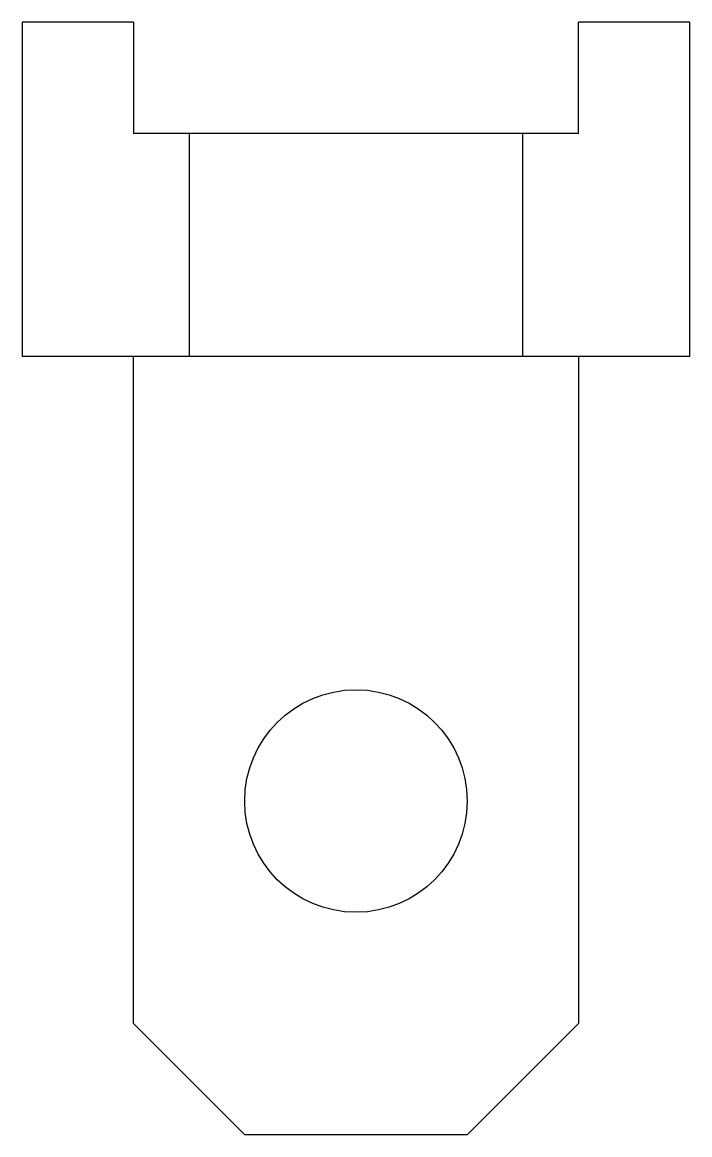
# Model space of a CAD drawing. Header units: millimetres. Extents: x 2717 to 3030, y 1665 to 1766.
# Drawn here: x 2717.3 to 2777.3, y 1665.9 to 1765.9 of the extents above.
import ezdxf

# ---------------------------------------------------------------- set-up
doc = ezdxf.new("R2010")
doc.units = ezdxf.units.MM

msp = doc.modelspace()

# ---------------------------------------------------------------- linework, layer by layer
for p, q in [((2727.34, 1765.86), (2717.34, 1765.86)), ((2717.34, 1765.86), (2717.34, 1735.86)), ((2727.34, 1765.86), (2727.34, 1755.86)), ((2767.34, 1755.86), (2767.34, 1765.86)), ((2777.34, 1765.86), (2767.34, 1765.86)), ((2777.34, 1735.86), (2777.34, 1765.86)), ((2767.34, 1755.86), (2727.34, 1755.86)), ((2732.34, 1755.86), (2732.34, 1735.86)), ((2762.34, 1735.86), (2762.34, 1755.86)), ((2717.34, 1735.86), (2747.34, 1735.86)), ((2727.34, 1675.86), (2727.34, 1735.86)), ((2727.34, 1735.86), (2767.34, 1735.86)), ((2747.34, 1735.86), (2777.34, 1735.86)), ((2767.34, 1735.86), (2767.34, 1675.86)), ((2727.34, 1675.86), (2727.34, 1695.86)), ((2727.34, 1675.86), (2737.34, 1665.86)), ((2757.34, 1665.86), (2767.34, 1675.86)), ((2757.34, 1665.86), (2737.34, 1665.86))]:
    msp.add_line(p, q)
msp.add_circle((2747.34, 1695.86), 10)

doc.saveas('drawing.dxf')
